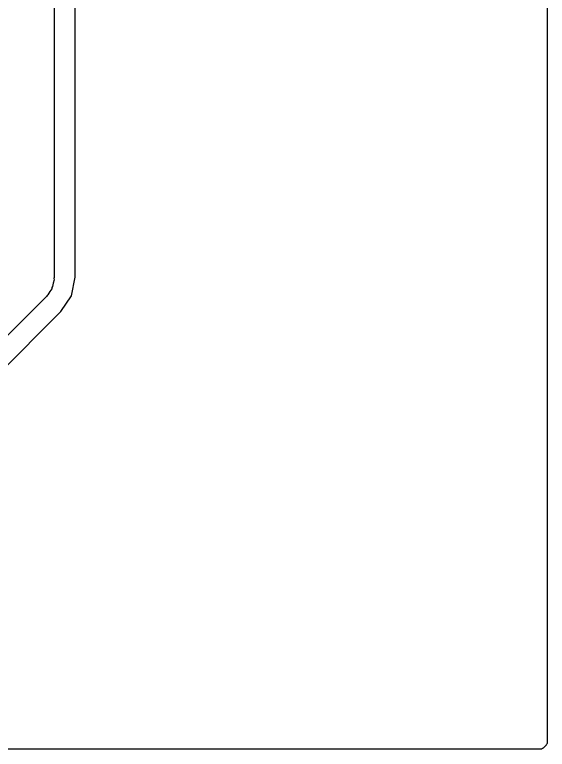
# Model space of a CAD drawing. Extents: x 33.3 to 98.3, y -74.9 to -29.1.
# Drawn here: x 85.68 to 98.3, y -74.93 to -57.53 of the extents above; entities that cross this region are included whole.
import ezdxf

# ---------------------------------------------------------------- set-up
doc = ezdxf.new("R2010")
doc.units = 0
doc.header["$MEASUREMENT"] = 0
doc.layers.add('BLACK', color=7, linetype='CONTINUOUS')

msp = doc.modelspace()

# ---------------------------------------------------------------- linework, layer by layer
at = {"layer": 'Black'}
for p, q in [((98.298, -29.2514), (98.298, -74.7616)), ((86.614, -46.482), (86.614, -63.754)), ((87.114, -63.7441), (87.114, -46.4919)), ((86.6116, -63.8093), (86.5901, -63.8895)), ((86.614, -63.754), (86.6091, -63.7815)), ((86.6091, -63.7815), (86.6116, -63.8093)), ((87.0258, -64.1876), (87.114, -63.7441)), ((86.5545, -64.0224), (86.5069, -64.0903)), ((86.5617, -63.9954), (86.5545, -64.0224)), ((86.5757, -63.9712), (86.5617, -63.9954)), ((86.5901, -63.8895), (86.5757, -63.9712)), ((86.444, -64.1801), (86.428, -64.203)), ((86.4654, -64.1622), (86.444, -64.1801)), ((86.5069, -64.0903), (86.4654, -64.1622)), ((86.7746, -64.5635), (87.0258, -64.1876)), ((86.428, -64.203), (82.204, -68.427)), ((82.5645, -68.7736), (86.7746, -64.5635)), ((98.2811, -74.8145), (98.2746, -74.8259)), ((98.2886, -74.8038), (98.2811, -74.8145)), ((98.2898, -74.7996), (98.2886, -74.8038)), ((98.292, -74.7958), (98.2898, -74.7996)), ((98.2942, -74.7829), (98.292, -74.7958)), ((98.2976, -74.7703), (98.2942, -74.7829)), ((98.298, -74.7616), (98.2972, -74.7659)), ((98.2972, -74.7659), (98.2976, -74.7703)), ((98.1296, -74.93), (33.4424, -74.93)), ((98.1339, -74.9292), (98.1296, -74.93)), ((98.1383, -74.9296), (98.1339, -74.9292)), ((98.1509, -74.9262), (98.1383, -74.9296)), ((98.1638, -74.924), (98.1509, -74.9262)), ((98.1676, -74.9218), (98.1638, -74.924)), ((98.1718, -74.9206), (98.1676, -74.9218)), ((98.1825, -74.9131), (98.1718, -74.9206)), ((98.1939, -74.9066), (98.1825, -74.9131)), ((98.1967, -74.9032), (98.1939, -74.9066)), ((98.2003, -74.9007), (98.1967, -74.9032)), ((98.2687, -74.8323), (98.2003, -74.9007)), ((98.2712, -74.8287), (98.2687, -74.8323)), ((98.2746, -74.8259), (98.2712, -74.8287))]:
    msp.add_line(p, q, dxfattribs=at)

doc.saveas('drawing.dxf')
